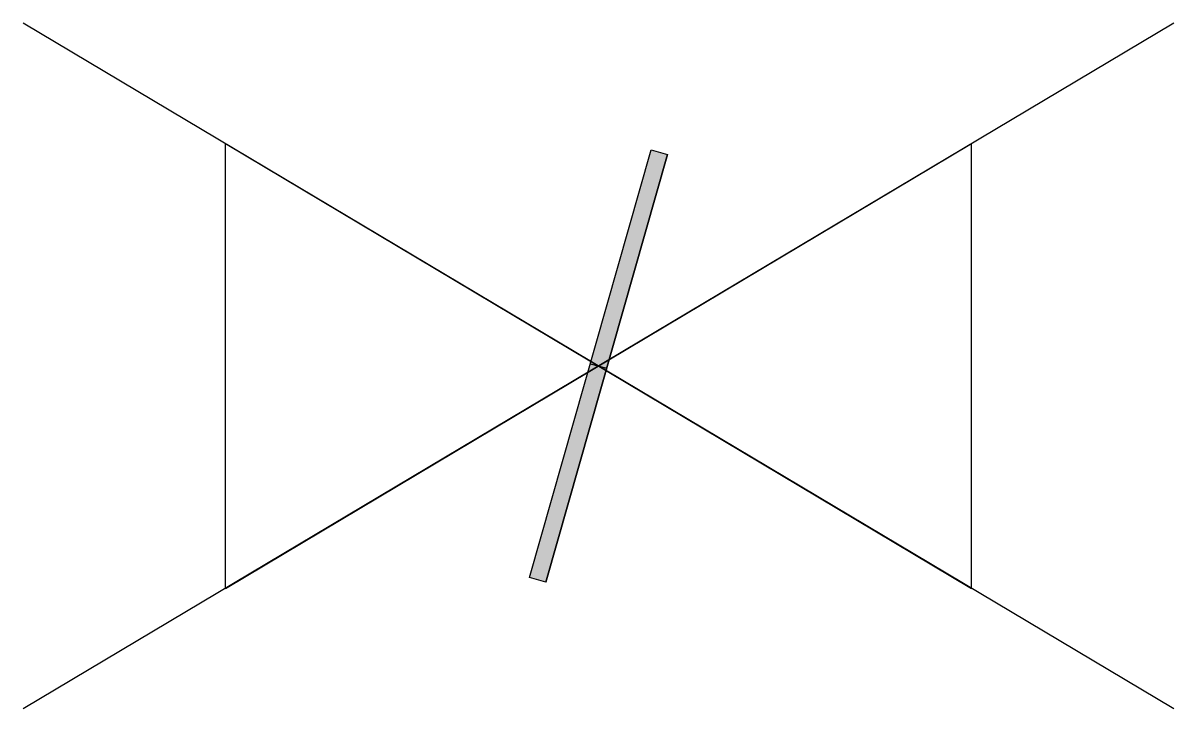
# Model space of a CAD drawing. Extents: x -3.55 to 3.55, y -2.12 to 2.12.
import ezdxf

# ---------------------------------------------------------------- set-up
doc = ezdxf.new("R2010")
doc.units = 0
doc.header["$LTSCALE"] = 0.2

msp = doc.modelspace()

# ---------------------------------------------------------------- hatches: boundary and pattern name
msp.add_hatch(color=256).paths.add_polyline_path([(-0.3253, -1.3351), (-0.4263, -1.3064), (0.3253, 1.3351), (0.4263, 1.3064)])

# ---------------------------------------------------------------- linework, layer by layer
for p, q in [((3.5539, 2.1182), (-3.5539, -2.1182)), ((3.5539, -2.1182), (-3.5539, 2.1182)), ((-2.3039, 1.3732), (2.3039, -1.3732)), ((-2.3039, -1.3732), (-2.3039, 1.3732)), ((-2.3039, -1.3732), (2.3039, 1.3732)), ((2.3039, -1.3732), (2.3039, 1.3732)), ((-0.4263, -1.3064), (0.3253, 1.3351)), ((-0.3253, -1.3351), (0.4263, 1.3064)), ((-0.0505, 0.0144), (0.0505, -0.0144)), ((-0.0505, 0.0144), (0.0505, -0.0144))]:
    msp.add_line(p, q)
at = {"flags": 128}
msp.add_lwpolyline([(-0.3253, -1.3351), (-0.4263, -1.3064), (0.3253, 1.3351), (0.4263, 1.3064)], close=True, dxfattribs=at)

doc.saveas('drawing.dxf')
